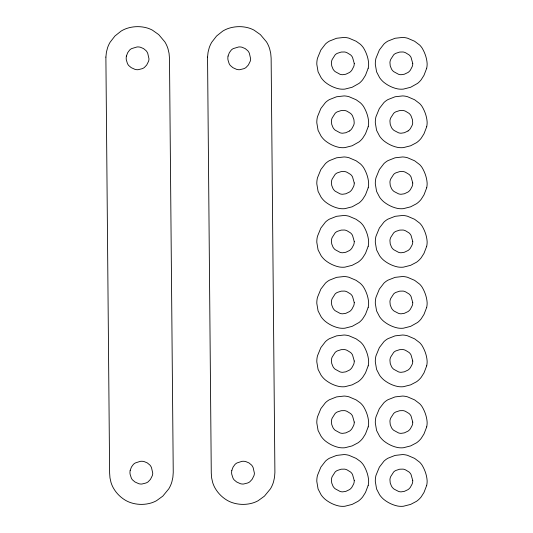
<?xml version="1.0" encoding="UTF-8"?>
<svg xmlns="http://www.w3.org/2000/svg" width="533" height="533" viewBox="0 0 533 533"><rect width="100%" height="100%" fill="white"/><g stroke="black" fill="none" stroke-linecap="round" stroke-linejoin="round"><path stroke-width="0.8" d="M349.548 130.958L345.817 132.737L342.599 133.217A8.841 8.841 0 0 1 340.054 132.797L335.17 130.132A10.134 10.134 0 0 1 333.038 127.627L331.726 124.389L331.426 121.031A9.268 9.268 0 0 1 332.199 117.946L335.164 113.322A8.768 8.768 0 0 1 337.269 111.843L341.207 110.558L344.604 110.484A8.695 8.695 0 0 1 347.163 111.31L350.534 113.362A9.061 9.061 0 0 1 352.533 115.861L353.932 119.685L354.205 122.996A8.441 8.441 0 0 1 353.539 125.548L351.913 128.56A10.067 10.067 0 0 1 349.548 130.958M408.051 130.958L404.32 132.737L401.102 133.217A8.854 8.854 0 0 1 398.557 132.797L394.107 130.478A10.194 10.194 0 0 1 391.542 127.634L390.236 124.389L389.936 121.031A9.281 9.281 0 0 1 390.702 117.946L393.667 113.322A8.775 8.775 0 0 1 395.772 111.843L399.71 110.558L403.108 110.484A8.655 8.655 0 0 1 405.66 111.31L409.038 113.362A9.061 9.061 0 0 1 411.036 115.861L412.435 119.685L412.709 122.996A8.435 8.435 0 0 1 412.042 125.548L410.417 128.56A10.074 10.074 0 0 1 408.051 130.958M354.245 63.42L354.205 64.493A8.455 8.455 0 0 1 353.739 66.545L351.913 70.063A10.074 10.074 0 0 1 349.548 72.455L345.817 74.234L342.599 74.713A8.861 8.861 0 0 1 340.054 74.294L335.17 71.629A10.127 10.127 0 0 1 333.038 69.123L331.726 65.879L331.426 62.528A9.228 9.228 0 0 1 332.199 59.443L335.164 54.819A8.781 8.781 0 0 1 337.269 53.34L341.207 52.054L344.604 51.981A8.668 8.668 0 0 1 347.163 52.807L350.534 54.859A9.048 9.048 0 0 1 352.533 57.364L354.245 63.42M354.245 182.966L354.205 184.038A8.495 8.495 0 0 1 353.539 186.597L351.913 189.608A10.094 10.094 0 0 1 349.548 192.007L345.817 193.785L342.599 194.265A8.868 8.868 0 0 1 340.054 193.839L335.17 191.18A10.127 10.127 0 0 1 333.038 188.675L331.726 185.431L331.426 182.073A9.228 9.228 0 0 1 332.199 178.988L335.164 174.364A8.828 8.828 0 0 1 337.269 172.885L341.207 171.599L344.604 171.526A8.661 8.661 0 0 1 347.163 172.359L350.534 174.404A9.061 9.061 0 0 1 352.533 176.909L354.245 182.966M354.245 241.469L354.205 242.542A8.461 8.461 0 0 1 353.539 245.093L351.913 248.111A10.067 10.067 0 0 1 349.548 250.51L345.817 252.282L342.599 252.769A8.861 8.861 0 0 1 340.054 252.342L335.17 249.684A10.127 10.127 0 0 1 333.038 247.179L331.726 243.934L331.426 240.576A9.248 9.248 0 0 1 332.199 237.491L335.164 232.868A8.768 8.768 0 0 1 337.269 231.389L341.207 230.103L344.604 230.029A8.681 8.681 0 0 1 347.163 230.856L350.534 232.908A9.061 9.061 0 0 1 352.533 235.413L354.245 241.469M354.245 302.517L354.205 303.59A8.441 8.441 0 0 1 353.739 305.642L351.913 309.16A10.074 10.074 0 0 1 349.548 311.558L345.817 313.331L342.599 313.81A8.874 8.874 0 0 1 340.054 313.384L335.17 310.726A10.114 10.114 0 0 1 333.038 308.221L331.726 304.976L331.426 301.625A9.221 9.221 0 0 1 332.199 298.54L335.164 293.916A8.781 8.781 0 0 1 337.269 292.437L341.207 291.151L344.604 291.078A8.641 8.641 0 0 1 347.163 291.904L350.534 293.956A9.074 9.074 0 0 1 352.533 296.461L354.245 302.517M354.245 361.014L354.205 362.087A8.461 8.461 0 0 1 353.539 364.639L351.913 367.657A10.08 10.08 0 0 1 349.548 370.055L345.817 371.834L342.599 372.314A8.881 8.881 0 0 1 340.054 371.894L335.17 369.229A10.114 10.114 0 0 1 333.038 366.724L331.726 363.479L331.426 360.128A9.241 9.241 0 0 1 332.199 357.043L335.164 352.413A8.781 8.781 0 0 1 337.269 350.934L341.207 349.655L344.604 349.581A8.675 8.675 0 0 1 347.163 350.401L350.534 352.46A9.088 9.088 0 0 1 352.533 354.965L354.245 361.014M354.245 422.063L354.205 423.135A8.468 8.468 0 0 1 353.539 425.687L351.913 428.705A10.087 10.087 0 0 1 349.548 431.104L345.817 432.883L342.599 433.356A8.881 8.881 0 0 1 340.054 432.936L335.17 430.271A10.114 10.114 0 0 1 333.038 427.772L331.726 424.528L331.426 421.17A9.241 9.241 0 0 1 332.199 418.085L335.164 413.461A8.781 8.781 0 0 1 337.269 411.982L341.207 410.703L344.604 410.623A8.621 8.621 0 0 1 347.163 411.449L350.534 413.501A9.061 9.061 0 0 1 352.533 416.007L354.245 422.063M354.245 480.566L354.205 481.639A8.468 8.468 0 0 1 353.539 484.191L351.913 487.209A10.087 10.087 0 0 1 349.548 489.607L345.817 491.386L342.599 491.859A8.874 8.874 0 0 1 340.054 491.439L335.17 488.774A10.114 10.114 0 0 1 333.038 486.269L331.726 483.025L331.426 479.673A9.248 9.248 0 0 1 332.199 476.589L335.164 471.965A8.808 8.808 0 0 1 337.269 470.486L341.207 469.2L344.604 469.127A8.635 8.635 0 0 1 347.163 469.953L350.534 472.005A9.068 9.068 0 0 1 352.533 474.51L354.245 480.566M412.749 63.42L412.709 64.493A8.448 8.448 0 0 1 412.242 66.545L410.417 70.063A10.08 10.08 0 0 1 408.051 72.455L404.32 74.234L401.102 74.713A8.868 8.868 0 0 1 398.557 74.294L393.674 71.629A10.147 10.147 0 0 1 391.542 69.123L390.236 65.879L389.936 62.528A9.248 9.248 0 0 1 390.702 59.443L393.667 54.819A8.788 8.788 0 0 1 395.772 53.34L399.71 52.054L403.108 51.981A8.635 8.635 0 0 1 405.66 52.807L409.038 54.859A9.041 9.041 0 0 1 411.036 57.364L412.749 63.42M412.749 182.966L412.709 184.038A8.488 8.488 0 0 1 412.042 186.597L410.417 189.608A10.1 10.1 0 0 1 408.051 192.007L404.32 193.785L401.102 194.265A8.874 8.874 0 0 1 398.557 193.839L394.107 191.527A10.187 10.187 0 0 1 391.542 188.675L390.236 185.431L389.936 182.073A9.248 9.248 0 0 1 390.702 178.988L393.667 174.364A8.834 8.834 0 0 1 395.772 172.885L399.71 171.599L403.108 171.526A8.621 8.621 0 0 1 405.66 172.352L409.038 174.404A9.061 9.061 0 0 1 411.036 176.909L412.749 182.966M412.749 241.469L412.709 242.542A8.455 8.455 0 0 1 412.042 245.093L410.417 248.111A10.074 10.074 0 0 1 408.051 250.51L404.32 252.282L401.102 252.769A8.868 8.868 0 0 1 398.557 252.342L393.674 249.684A10.154 10.154 0 0 1 391.542 247.179L390.236 243.934L389.936 240.576A9.261 9.261 0 0 1 390.702 237.491L393.667 232.868A8.775 8.775 0 0 1 395.772 231.389L399.71 230.103L403.108 230.029A8.648 8.648 0 0 1 405.66 230.856L409.038 232.908A9.054 9.054 0 0 1 411.036 235.413L412.749 241.469M412.749 302.517L412.709 303.59A8.435 8.435 0 0 1 412.242 305.642L410.417 309.16A10.08 10.08 0 0 1 408.051 311.558L404.32 313.331L401.102 313.81A8.888 8.888 0 0 1 398.557 313.384L394.107 311.072A10.167 10.167 0 0 1 391.542 308.221L390.236 304.976L389.936 301.625A9.241 9.241 0 0 1 390.702 298.54L393.667 293.916A8.788 8.788 0 0 1 395.772 292.437L399.71 291.151L403.108 291.078A8.608 8.608 0 0 1 405.66 291.904L409.038 293.956A9.074 9.074 0 0 1 411.036 296.461L412.749 302.517M412.749 361.014L412.709 362.087A8.455 8.455 0 0 1 412.042 364.639L410.417 367.657A10.087 10.087 0 0 1 408.051 370.055L404.32 371.834L401.102 372.314A8.894 8.894 0 0 1 398.557 371.894L393.674 369.229A10.134 10.134 0 0 1 391.542 366.724L390.236 363.479L389.936 360.128A9.254 9.254 0 0 1 390.702 357.043L393.667 352.413A8.788 8.788 0 0 1 395.772 350.934L399.71 349.655L403.108 349.581A8.635 8.635 0 0 1 405.66 350.401L409.038 352.46A9.088 9.088 0 0 1 411.036 354.965L412.749 361.014M412.749 422.063L412.709 423.135A8.461 8.461 0 0 1 412.042 425.687L410.417 428.705A10.094 10.094 0 0 1 408.051 431.104L404.32 432.883L401.102 433.356A8.894 8.894 0 0 1 398.557 432.936L393.674 430.271A10.134 10.134 0 0 1 391.542 427.772L390.236 424.528L389.936 421.17A9.254 9.254 0 0 1 390.702 418.085L393.667 413.461A8.794 8.794 0 0 1 395.772 411.982L399.71 410.703L403.108 410.623A8.588 8.588 0 0 1 405.66 411.449L409.038 413.501A9.061 9.061 0 0 1 411.036 416.007L412.749 422.063M412.749 480.566L412.709 481.639A8.461 8.461 0 0 1 412.042 484.191L410.417 487.209A10.1 10.1 0 0 1 408.051 489.607L404.32 491.386L401.102 491.859A8.888 8.888 0 0 1 398.557 491.439L394.107 489.121A10.167 10.167 0 0 1 391.542 486.269L390.236 483.025L389.936 479.673A9.268 9.268 0 0 1 390.702 476.589L393.667 471.965A8.814 8.814 0 0 1 395.772 470.486L399.71 469.2L403.108 469.127A8.595 8.595 0 0 1 405.66 469.953L409.038 472.005A9.061 9.061 0 0 1 411.036 474.51L412.749 480.566M105.887 57.104L109.625 473.104L109.978 477.861L110.977 482.345A29.182 29.182 0 0 0 113.316 487.895C116.114 492.912 120.265 497.169 125.188 500.127A29.601 29.601 0 0 0 130.752 502.686C137.248 504.831 144.416 504.964 150.986 503.025A29.208 29.208 0 0 0 156.535 500.687L162.792 496.143L168.794 488.834A30.301 30.301 0 0 0 171.873 481.872L172.879 477.315L173.245 472.485L169.481 58.144L169.054 53.313L167.988 48.776A30.288 30.288 0 0 0 164.824 41.854L158.721 34.618L152.411 30.154A29.175 29.175 0 0 0 146.835 27.889C140.246 26.037 133.077 26.264 126.607 28.482A29.588 29.588 0 0 0 121.084 31.114L114.941 36.011L110.118 42.22A29.595 29.595 0 0 0 107.559 47.777L106.4 52.294L105.887 57.104M207.544 57.104L211.275 473.104L211.628 477.861L212.627 482.345A29.182 29.182 0 0 0 214.966 487.895C217.764 492.912 221.921 497.169 226.838 500.127A29.601 29.601 0 0 0 232.401 502.686C238.897 504.831 246.066 504.964 252.635 503.025A29.208 29.208 0 0 0 258.185 500.687L264.441 496.143L270.444 488.834A30.301 30.301 0 0 0 273.522 481.872L274.528 477.315L274.901 472.485L271.137 58.144L270.704 53.313L269.638 48.776A30.288 30.288 0 0 0 266.473 41.854L260.377 34.618L254.061 30.154A29.175 29.175 0 0 0 248.485 27.889C241.895 26.037 234.727 26.264 228.257 28.482A29.588 29.588 0 0 0 222.734 31.114L216.591 36.011L211.768 42.22A29.595 29.595 0 0 0 209.209 47.777L208.05 52.294L207.544 57.104M126.421 56.058L126.314 56.618A10.08 10.08 0 0 0 126.354 59.996L127.36 63.267A8.468 8.468 0 0 0 128.713 65.532L131.251 67.671L134.962 69.357A9.094 9.094 0 0 0 138.147 69.696L141.978 68.737A8.661 8.661 0 0 0 144.356 67.498L146.695 65.026L148.547 61.322A8.808 8.808 0 0 0 148.974 58.783L147.761 53.427A9.221 9.221 0 0 0 146.109 50.708L143.517 48.563L140.286 47.217A10.14 10.14 0 0 0 137.008 46.971L131.678 48.576A8.881 8.881 0 0 0 129.592 50.095L127.673 52.714L126.421 56.058M130.185 470.392L130.079 470.952A10.087 10.087 0 0 0 130.125 474.323L131.338 478.088A8.428 8.428 0 0 0 132.477 479.867L135.016 481.999L138.727 483.684A9.054 9.054 0 0 0 141.911 484.024L145.736 483.065A8.615 8.615 0 0 0 148.127 481.825L150.459 479.354L152.311 475.649A8.808 8.808 0 0 0 152.738 473.111L151.525 467.754A9.221 9.221 0 0 0 149.873 465.036L147.281 462.897L144.05 461.551A10.194 10.194 0 0 0 140.219 461.371L135.449 462.91A8.868 8.868 0 0 0 133.357 464.423L131.438 467.055L130.185 470.392M228.071 56.058L227.964 56.618A10.08 10.08 0 0 0 228.011 59.996L229.01 63.267A8.468 8.468 0 0 0 230.363 65.532L232.901 67.671L236.612 69.357A9.094 9.094 0 0 0 239.797 69.696L243.628 68.737A8.661 8.661 0 0 0 246.013 67.498L248.345 65.026L250.197 61.322A8.808 8.808 0 0 0 250.623 58.783L249.411 53.427A9.221 9.221 0 0 0 247.758 50.708L245.167 48.563L241.935 47.217A10.14 10.14 0 0 0 238.657 46.971L233.327 48.576A8.881 8.881 0 0 0 231.242 50.095L229.323 52.714L228.071 56.058M231.835 470.392L231.728 470.952A10.087 10.087 0 0 0 231.775 474.323L232.994 478.088A8.428 8.428 0 0 0 234.127 479.867L236.672 481.999L240.376 483.684A9.054 9.054 0 0 0 243.561 484.024L247.385 483.065A8.615 8.615 0 0 0 249.777 481.825L252.109 479.354L253.961 475.649A8.808 8.808 0 0 0 254.388 473.111L253.175 467.754A9.221 9.221 0 0 0 251.529 465.036L248.931 462.897L245.7 461.551A10.194 10.194 0 0 0 241.869 461.371L237.098 462.91A8.868 8.868 0 0 0 235.006 464.423L233.088 467.055L231.835 470.392M368.19 68.224L365.498 75.293L362.68 79.757A22.839 22.839 0 0 1 359.062 83.388L352.153 87.265L344.898 89.104A21.507 21.507 0 0 1 339.028 88.864C334.038 87.825 329.301 85.487 325.33 82.309A24.058 24.058 0 0 1 321.086 77.625L318.081 71.828L316.809 64.326A23.745 23.745 0 0 1 317.461 58.284L320.859 49.995L325.463 44.006A21.587 21.587 0 0 1 329.381 41.108L336.57 38.263L344.145 37.417A22.273 22.273 0 0 1 348.995 38.189L356.111 41.248L360.288 44.219A20.8 20.8 0 0 1 363.546 47.957C366.351 52.627 368.283 58.01 368.629 63.474A20.501 20.501 0 0 1 368.19 68.224M368.19 126.734L365.498 133.796L362.68 138.26A22.879 22.879 0 0 1 359.062 141.891L352.153 145.769L344.898 147.608A21.507 21.507 0 0 1 339.028 147.374C334.038 146.328 329.301 143.997 325.33 140.812A24.045 24.045 0 0 1 321.086 136.135L318.081 130.332L316.809 122.83A23.738 23.738 0 0 1 317.461 116.787L320.859 108.499L325.463 102.509A21.52 21.52 0 0 1 329.381 99.611L336.57 96.766L344.145 95.913A22.259 22.259 0 0 1 348.995 96.686L356.111 99.744L360.288 102.722A20.8 20.8 0 0 1 363.546 106.46C366.351 111.137 368.276 116.52 368.629 121.984A20.481 20.481 0 0 1 368.19 126.734M368.19 187.776L365.498 194.845L362.68 199.309A22.826 22.826 0 0 1 359.062 202.94L352.153 206.811L344.898 208.65A21.493 21.493 0 0 1 339.028 208.416C334.038 207.37 329.301 205.032 325.33 201.854A24.045 24.045 0 0 1 321.086 197.177L318.081 191.374L316.809 183.878A23.745 23.745 0 0 1 317.461 177.835L320.859 169.547L325.463 163.558A21.606 21.606 0 0 1 329.381 160.653L336.57 157.801L344.145 156.955A22.333 22.333 0 0 1 348.995 157.735L356.111 160.786L360.288 163.771A20.82 20.82 0 0 1 363.546 167.502C366.351 172.179 368.276 177.562 368.629 183.032A20.481 20.481 0 0 1 368.19 187.776M368.19 246.279L365.498 253.348L362.68 257.805A22.912 22.912 0 0 1 358.036 262.216L352.153 265.314L344.898 267.153A21.493 21.493 0 0 1 339.028 266.92C334.038 265.88 329.301 263.542 325.33 260.364A24.045 24.045 0 0 1 321.086 255.68L318.081 249.884L316.809 242.382A23.745 23.745 0 0 1 317.461 236.339L320.859 228.051L325.463 222.061A21.6 21.6 0 0 1 329.381 219.156L336.57 216.311L344.145 215.459A22.319 22.319 0 0 1 348.995 216.238L356.111 219.29L360.288 222.274A20.834 20.834 0 0 1 363.546 226.012C366.351 230.682 368.276 236.066 368.629 241.529A20.481 20.481 0 0 1 368.19 246.279M368.19 307.321L365.498 314.397L362.68 318.854A22.846 22.846 0 0 1 359.062 322.485L352.153 326.356L344.898 328.201A21.507 21.507 0 0 1 339.028 327.968C334.038 326.929 329.301 324.584 325.33 321.406A24.058 24.058 0 0 1 321.086 316.722L318.081 310.919L316.809 303.43A23.725 23.725 0 0 1 317.461 297.387L320.859 289.093L325.463 283.103A21.58 21.58 0 0 1 329.381 280.205L336.57 277.36L344.145 276.507A22.293 22.293 0 0 1 348.995 277.28L356.111 280.338L360.288 283.316A20.814 20.814 0 0 1 363.546 287.054C366.351 291.724 368.276 297.108 368.629 302.571A20.501 20.501 0 0 1 368.19 307.321M426.7 68.224L424.001 75.293L421.183 79.757A22.839 22.839 0 0 1 417.566 83.388L410.65 87.265L403.394 89.104A21.487 21.487 0 0 1 397.525 88.864C392.541 87.825 387.804 85.487 383.833 82.309A24.052 24.052 0 0 1 379.583 77.625L376.578 71.828L375.312 64.326A23.732 23.732 0 0 1 375.958 58.284L379.363 49.995L383.973 44.006A21.593 21.593 0 0 1 387.884 41.108L395.08 38.263L402.648 37.417A22.266 22.266 0 0 1 407.492 38.189L414.607 41.248L419.684 45.085A20.754 20.754 0 0 1 422.043 47.957C424.854 52.627 426.78 58.01 427.133 63.474A20.474 20.474 0 0 1 426.7 68.224M368.19 365.831L365.498 372.9L362.68 377.357A22.892 22.892 0 0 1 358.036 381.761L352.153 384.859L344.898 386.705A21.493 21.493 0 0 1 339.028 386.465C334.038 385.426 329.301 383.087 325.33 379.909A24.045 24.045 0 0 1 321.086 375.225L318.081 369.429L316.809 361.927A23.725 23.725 0 0 1 317.461 355.884L320.859 347.603L325.463 341.606A21.56 21.56 0 0 1 329.381 338.702L336.57 335.857L344.145 335.01A22.293 22.293 0 0 1 348.995 335.783L356.111 338.841L360.288 341.82A20.82 20.82 0 0 1 363.546 345.557C366.351 350.234 368.276 355.611 368.629 361.081A20.501 20.501 0 0 1 368.19 365.831M426.7 126.734L424.001 133.796L421.183 138.26A22.919 22.919 0 0 1 416.54 142.664L410.65 145.769L403.394 147.608A21.487 21.487 0 0 1 397.525 147.374C392.541 146.328 387.804 143.99 383.833 140.812A24.038 24.038 0 0 1 379.583 136.135L376.578 130.332L375.312 122.83A23.725 23.725 0 0 1 375.958 116.787L379.363 108.499L383.973 102.509A21.533 21.533 0 0 1 387.884 99.611L395.08 96.766L402.648 95.913A22.246 22.246 0 0 1 407.492 96.686L414.607 99.744L419.684 103.589A20.754 20.754 0 0 1 422.043 106.46C424.848 111.137 426.78 116.52 427.133 121.984A20.454 20.454 0 0 1 426.7 126.734M368.19 426.873L365.498 433.942L362.68 438.406A22.892 22.892 0 0 1 358.036 442.81L352.153 445.908L344.898 447.747A21.507 21.507 0 0 1 339.028 447.513C334.038 446.474 329.301 444.136 325.33 440.958A24.065 24.065 0 0 1 321.086 436.274L318.081 430.477L316.809 422.975A23.745 23.745 0 0 1 317.461 416.933L320.859 408.644L325.463 402.655A21.567 21.567 0 0 1 329.381 399.75L336.57 396.905L344.145 396.052A22.306 22.306 0 0 1 348.995 396.832L356.111 399.883L360.288 402.868A20.84 20.84 0 0 1 363.546 406.606C366.351 411.276 368.283 416.659 368.629 422.123A20.501 20.501 0 0 1 368.19 426.873M426.7 187.776L424.001 194.845L421.183 199.309A22.866 22.866 0 0 1 416.54 203.713L410.65 206.811L403.394 208.65A21.473 21.473 0 0 1 397.525 208.416C392.541 207.37 387.804 205.032 383.833 201.854A24.038 24.038 0 0 1 379.583 197.177L376.578 191.374L375.312 183.878A23.725 23.725 0 0 1 375.958 177.835L379.363 169.547L383.973 163.558A21.62 21.62 0 0 1 387.884 160.653L395.08 157.801L402.648 156.955A22.326 22.326 0 0 1 407.492 157.735L414.607 160.786L419.684 164.63A20.774 20.774 0 0 1 422.043 167.502C424.848 172.179 426.78 177.562 427.133 183.032A20.454 20.454 0 0 1 426.7 187.776M368.19 485.376L365.498 492.445L362.68 496.909A22.892 22.892 0 0 1 358.036 501.306L352.153 504.405L344.898 506.25A21.473 21.473 0 0 1 339.028 506.017C334.038 504.971 329.301 502.632 325.33 499.454A24.045 24.045 0 0 1 321.086 494.777L318.081 488.974L316.809 481.479A23.725 23.725 0 0 1 317.461 475.436L320.859 467.148L325.463 461.152A21.56 21.56 0 0 1 329.381 458.253L336.57 455.409L344.145 454.556A22.279 22.279 0 0 1 348.995 455.329L356.111 458.387L360.288 461.365A20.82 20.82 0 0 1 363.546 465.102C366.351 469.78 368.276 475.156 368.629 480.626A20.501 20.501 0 0 1 368.19 485.376M426.7 246.279L424.001 253.348L421.183 257.805A22.912 22.912 0 0 1 416.54 262.216L410.65 265.314L403.394 267.153A21.473 21.473 0 0 1 397.525 266.92C392.541 265.874 387.804 263.535 383.833 260.364A24.038 24.038 0 0 1 379.583 255.68L376.578 249.884L375.312 242.382A23.732 23.732 0 0 1 375.958 236.339L379.363 228.051L383.973 222.061A21.613 21.613 0 0 1 387.884 219.156L395.08 216.311L402.648 215.459A22.313 22.313 0 0 1 407.492 216.238L414.607 219.29L419.684 223.134A20.787 20.787 0 0 1 422.043 226.012C424.848 230.682 426.78 236.066 427.133 241.529A20.454 20.454 0 0 1 426.7 246.279M426.7 307.321L424.001 314.397L421.183 318.854A22.846 22.846 0 0 1 417.566 322.485L410.65 326.356L403.394 328.201A21.487 21.487 0 0 1 397.525 327.968C392.535 326.922 387.804 324.584 383.833 321.406A24.052 24.052 0 0 1 379.583 316.722L376.578 310.919L375.312 303.43A23.712 23.712 0 0 1 375.958 297.387L379.363 289.093L383.973 283.103A21.587 21.587 0 0 1 387.884 280.205L395.08 277.36L402.648 276.507A22.279 22.279 0 0 1 407.492 277.28L414.607 280.338L419.684 284.182A20.76 20.76 0 0 1 422.043 287.054C424.848 291.724 426.78 297.108 427.133 302.571A20.474 20.474 0 0 1 426.7 307.321M426.7 365.831L424.001 372.9L421.183 377.357A22.886 22.886 0 0 1 416.54 381.761L410.65 384.859L403.394 386.705A21.467 21.467 0 0 1 397.525 386.465C392.541 385.426 387.804 383.087 383.833 379.909A24.032 24.032 0 0 1 379.583 375.225L376.578 369.429L375.312 361.927A23.712 23.712 0 0 1 375.958 355.884L379.363 347.603L383.973 341.606A21.567 21.567 0 0 1 387.884 338.702L395.08 335.857L402.648 335.01A22.279 22.279 0 0 1 407.492 335.783L414.607 338.841L419.684 342.686A20.774 20.774 0 0 1 422.043 345.557C424.848 350.234 426.78 355.611 427.133 361.081A20.474 20.474 0 0 1 426.7 365.831M426.7 426.873L424.001 433.942L421.183 438.406A22.886 22.886 0 0 1 416.54 442.81L410.65 445.908L403.394 447.747A21.487 21.487 0 0 1 397.525 447.513C392.541 446.467 387.804 444.129 383.833 440.958A24.058 24.058 0 0 1 379.583 436.274L376.578 430.477L375.312 422.975A23.732 23.732 0 0 1 375.958 416.933L379.363 408.644L383.973 402.655A21.573 21.573 0 0 1 387.884 399.75L395.08 396.905L402.648 396.052A22.299 22.299 0 0 1 407.492 396.832L414.607 399.883L419.684 403.734A20.787 20.787 0 0 1 422.043 406.606C424.848 411.276 426.78 416.659 427.133 422.123A20.474 20.474 0 0 1 426.7 426.873M426.7 485.376L424.001 492.445L421.183 496.909A22.886 22.886 0 0 1 416.54 501.306L410.65 504.405L403.394 506.25A21.453 21.453 0 0 1 397.525 506.017C392.541 504.971 387.804 502.632 383.833 499.454A24.032 24.032 0 0 1 379.583 494.777L376.578 488.974L375.312 481.479A23.712 23.712 0 0 1 375.958 475.436L379.363 467.148L383.973 461.152A21.567 21.567 0 0 1 387.884 458.253L395.08 455.409L402.648 454.556A22.266 22.266 0 0 1 407.492 455.329L414.607 458.387L419.684 462.231A20.774 20.774 0 0 1 422.043 465.102C424.848 469.78 426.78 475.163 427.133 480.626A20.474 20.474 0 0 1 426.7 485.376"/></g></svg>
